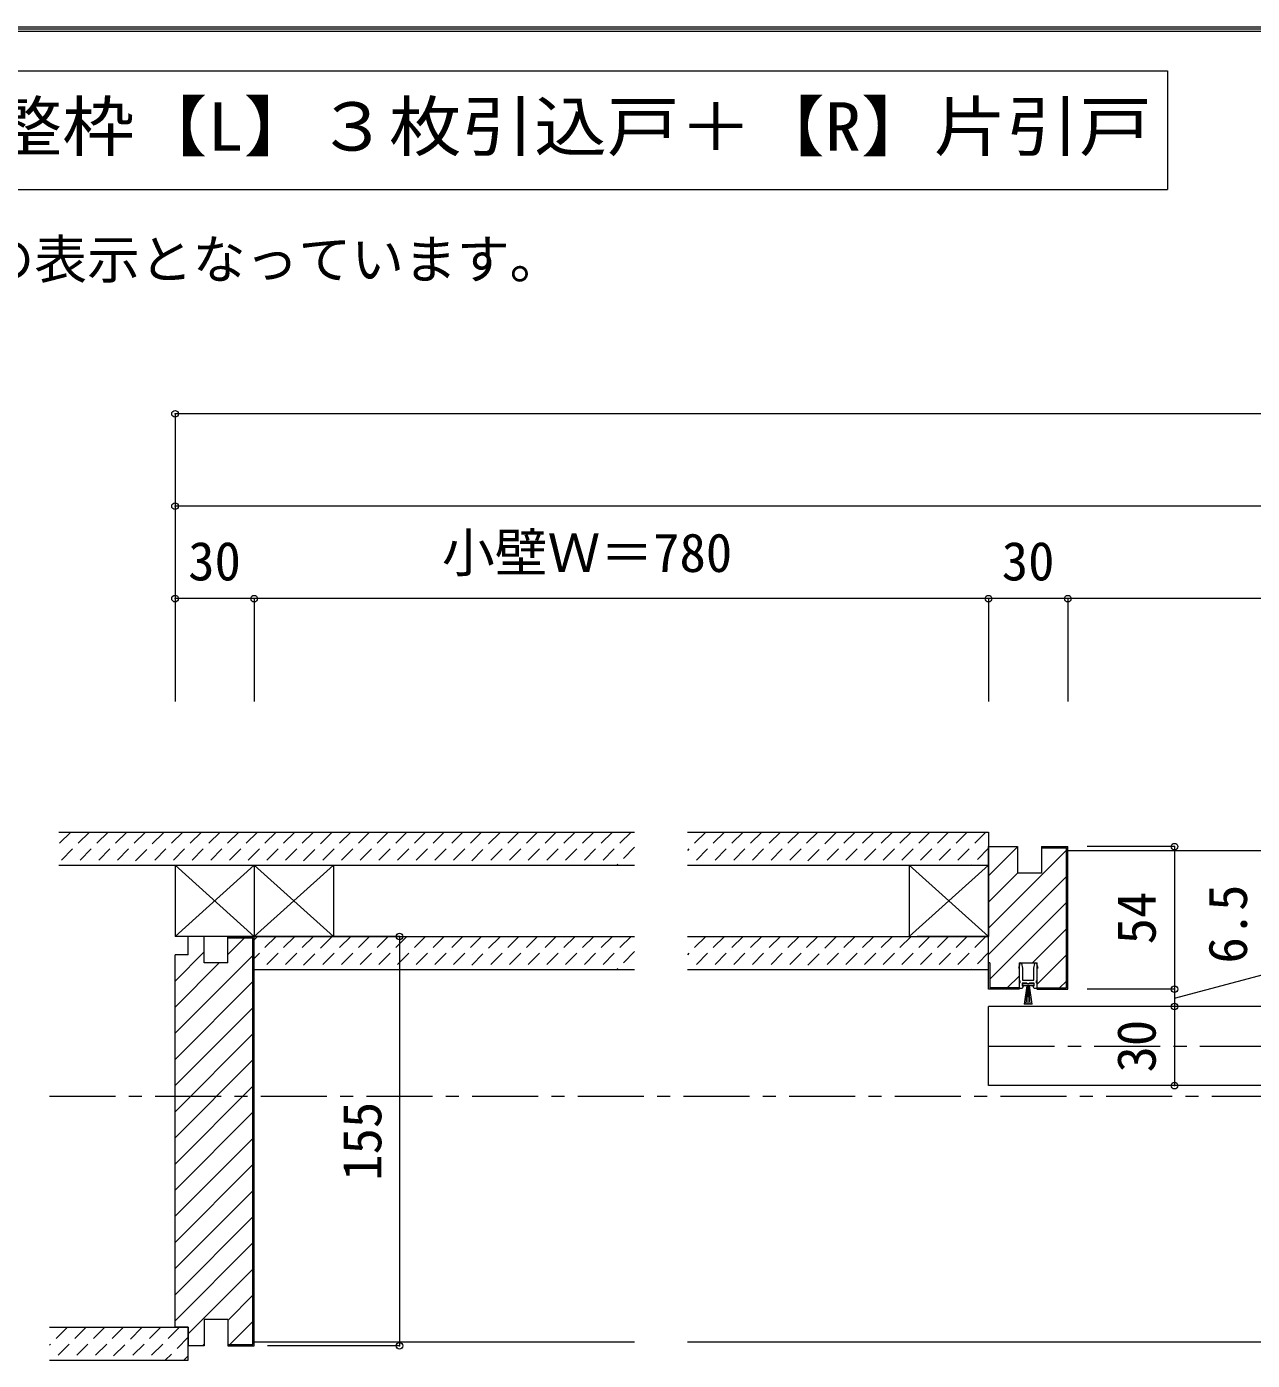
# Model space of a CAD drawing. Units: millimetres at full size, sheet at 1:5. Extents: x -957 to 993, y -689 to 708.
# Drawn here: x -556 to -92, y 203 to 708 of the extents above; entities that cross this region are included whole.
import ezdxf
from ezdxf.enums import TextEntityAlignment as Align

# ---------------------------------------------------------------- set-up
doc = ezdxf.new("R2010")
doc.units = ezdxf.units.MM
doc.header["$LTSCALE"] = 5
doc.header["$PDMODE"] = 32
doc.header["$PDSIZE"] = 2.5
doc.linetypes.add('CHAIN1', pattern=[8, 5, -1, 1, -1])
doc.linetypes.add('DASHED1', pattern=[1.8, 1.2, -0.6])
for name, color, linetype, lineweight in [('0-A_文字', 7, 'Continuous', 9), ('0-B_寸法', 7, 'Continuous', 9), ('F-1_枠', 6, 'Continuous', 9)]:
    doc.layers.add(name, color=color, linetype=linetype, lineweight=lineweight)
doc.styles.add('ＭＳ ゴシック', font='')
doc.styles.get('ＭＳ ゴシック').set_extended_font_data('MS Gothic')

# ---------------------------------------------------------------- blocks, each defined once
blk = doc.blocks.new('4')
at = {"layer": '0-A_文字'}
for p, q in [((-7.5, 43.83), (7.5, 43.83)), ((-7.5, 43.83), (-2.5, 8.83)), ((-3.75, 43.83), (-1.25, 8.83)), ((0, 43.83), (0, 8.83)), ((3.75, 43.83), (1.25, 8.83)), ((2.5, 8.83), (7.5, 43.83)), ((-16.5, 3.83), (-16.5, 12.33)), ((-11, 5.33), (-11, 8.83)), ((-11, 8.83), (11, 8.83)), ((16.5, 12.33), (16.5, 3.83))]:
    blk.add_line(p, q, dxfattribs=at)
for points in [[(-15, 13.83), (-11.5, 13.83), (-9, 8.83), (-11.5, 8.83), (-11.5, 3.83), (-2.5, 3.83)], [(-11, 5.33), (11, 5.33), (11, 8.83)], [(2.5, 3.83), (11.5, 3.83), (11.5, 8.83), (9, 8.83), (11.5, 13.83), (15, 13.83)], [(-15.44, -33.59), (-18, -24.67), (-16.5, -24.67), (-16.5, -1.17)], [(0, -2.17), (-10.5, -2.17), (-10.5, -24.67), (-12.54, -33.51)], [(12.54, -33.51), (10.5, -24.67), (10.5, -2.17), (0, -2.17)], [(16.5, -1.17), (16.5, -24.67), (18, -24.67), (15.44, -33.59)]]:
    blk.add_lwpolyline(points, dxfattribs=at)
for centre, radius, start, end in [((-15, 12.33), 1.5, 90, 180), ((-17.83, 1.33), 2.83, 0, 61.92751), ((-17.83, 1.33), 2.83, 298.07249, 0), ((0, 2.49), 2.83, 90, 151.92751), ((0, 2.49), 2.83, 28.07249, 90), ((15, 12.33), 1.5, 0, 90), ((17.83, 1.33), 2.83, 118.07249, 180), ((17.83, 1.33), 2.83, 180, 241.92751), ((-14, -33.17), 1.5, 196.01316, 347.0113), ((14, -33.17), 1.5, 192.9887, 343.98684)]:
    blk.add_arc(centre, radius, start, end, dxfattribs=at)

msp = doc.modelspace()

# ---------------------------------------------------------------- linework, layer by layer
at = {"layer": '0-B_寸法'}
for p, q in [((-936.448, 645.897), (-123.751, 645.897)), ((706.46, 526.028), (-499.539, 526.028)), ((-469.539, 491.028), (-499.539, 491.028)), ((706.46, 491.028), (-469.539, 491.028)), ((-191.539, 491.028), (-469.539, 491.028)), ((-469.539, 491.028), (-469.539, 452.056)), ((-161.539, 491.028), (-191.539, 491.028)), ((-191.539, 491.028), (-191.539, 452.056)), ((-161.539, 491.028), (-161.539, 452.056)), ((-543.539, 402.626), (-325.539, 402.626)), ((-305.539, 402.626), (-191.539, 402.626)), ((-191.539, 402.626), (-191.539, 390.126)), ((-191.539, 343.126), (-191.539, 397.126)), ((-191.539, 397.126), (-180.539, 397.126)), ((-180.539, 397.046), (-191.539, 386.046)), ((-162.039, 395.747), (-191.539, 366.247)), ((-180.539, 397.126), (-180.539, 387.126)), ((-171.539, 397.126), (-161.539, 397.126)), ((-171.539, 397.126), (-171.539, 387.126)), ((-171.539, 396.626), (-162.039, 396.626)), ((-162.039, 343.626), (-162.039, 396.626)), ((-161.539, 343.126), (-161.539, 397.126)), ((-161.539, 395.626), (-47.539, 395.626)), ((-121.187, 397.126), (-154.194, 397.126)), ((-121.187, 397.126), (-121.187, 343.126)), ((-543.539, 390.126), (-325.539, 390.126)), ((-499.539, 390.126), (-469.539, 363.126)), ((-469.539, 390.126), (-499.539, 363.126)), ((-499.539, 390.126), (-499.539, 363.126)), ((-469.539, 390.126), (-439.539, 363.126)), ((-439.539, 390.126), (-469.539, 363.126)), ((-469.539, 390.126), (-469.539, 363.126)), ((-439.539, 390.126), (-439.539, 363.126)), ((-305.539, 390.126), (-191.539, 390.126)), ((-221.539, 390.126), (-221.539, 363.126)), ((-191.539, 390.126), (-221.539, 363.126)), ((-221.539, 390.126), (-191.539, 363.126)), ((-191.539, 390.126), (-191.539, 363.126)), ((-180.539, 387.146), (-191.539, 376.146)), ((-162.039, 385.847), (-191.539, 356.347)), ((-171.539, 387.126), (-180.539, 387.126)), ((-162.039, 375.948), (-191.039, 346.948)), ((-162.039, 366.048), (-174.962, 353.126)), ((-439.539, 363.126), (-499.539, 363.126)), ((-494.539, 356.126), (-494.539, 363.126)), ((-488.539, 363.126), (-494.539, 363.126)), ((-488.539, 353.126), (-488.539, 363.126)), ((-479.539, 353.126), (-479.539, 363.126)), ((-479.539, 363.126), (-469.539, 363.126)), ((-473.264, 362.626), (-479.539, 356.35)), ((-479.539, 362.626), (-470.039, 362.626)), ((-470.039, 208.626), (-470.039, 362.626)), ((-469.539, 208.126), (-469.539, 363.126)), ((-469.539, 363.126), (-325.539, 363.126)), ((-305.539, 363.126), (-191.539, 363.126)), ((-191.539, 363.126), (-218.539, 363.126)), ((-191.539, 350.626), (-191.539, 363.126)), ((-488.539, 357.25), (-499.539, 346.25)), ((-494.539, 356.126), (-499.539, 356.126)), ((-499.539, 215.126), (-499.539, 356.126)), ((-470.039, 355.951), (-499.539, 326.451)), ((-162.039, 356.149), (-173.089, 345.099)), ((-482.764, 353.126), (-499.539, 336.35)), ((-479.539, 353.126), (-488.539, 353.126)), ((-469.539, 350.626), (-325.539, 350.626)), ((-305.539, 350.626), (-191.539, 350.626)), ((-191.039, 353.126), (-191.539, 353.126)), ((-191.039, 353.126), (-191.039, 343.626)), ((-179.989, 353.126), (-179.989, 343.126)), ((-179.989, 353.126), (-173.089, 353.126)), ((-173.089, 343.126), (-173.089, 353.126)), ((-121.187, 339.723), (-85.596, 349.259)), ((-470.039, 346.051), (-499.539, 316.551)), ((-179.989, 343.626), (-191.039, 343.626)), ((-179.989, 348.098), (-184.462, 343.626)), ((-173.089, 343.626), (-162.039, 343.626)), ((-162.039, 346.249), (-164.663, 343.626)), ((-179.989, 343.126), (-191.539, 343.126)), ((-173.089, 343.126), (-161.539, 343.126)), ((-121.187, 343.126), (-154.194, 343.126)), ((-121.187, 343.126), (-121.187, 336.626)), ((-470.039, 336.152), (-499.539, 306.652)), ((-191.539, 306.626), (-191.539, 336.626)), ((-47.539, 336.626), (-191.539, 336.626)), ((-121.187, 336.626), (-154.194, 336.626)), ((-121.187, 336.626), (-121.187, 306.626)), ((-470.039, 326.252), (-499.539, 296.752)), ((-470.039, 316.353), (-499.539, 286.853)), ((-470.039, 306.453), (-499.539, 276.953)), ((-47.539, 306.626), (-191.539, 306.626)), ((-121.187, 306.626), (-154.194, 306.626)), ((-470.039, 296.554), (-499.539, 267.054)), ((-470.039, 286.654), (-499.539, 257.154)), ((-470.039, 276.755), (-499.539, 247.255)), ((-470.039, 266.855), (-499.539, 237.355)), ((-470.039, 256.956), (-499.539, 227.456)), ((-470.039, 247.056), (-499.539, 217.556)), ((-470.039, 237.157), (-494.539, 212.657)), ((-470.039, 227.257), (-479.539, 217.757)), ((-479.539, 218.126), (-479.539, 208.126)), ((-470.039, 217.358), (-478.771, 208.626)), ((-547.039, 215.126), (-494.539, 215.126)), ((-494.539, 215.126), (-499.539, 215.126)), ((-494.539, 215.126), (-494.539, 208.126)), ((-494.539, 202.626), (-494.539, 215.126)), ((-488.539, 208.126), (-494.539, 208.126)), ((-488.539, 208.757), (-489.171, 208.126)), ((-479.539, 208.626), (-470.039, 208.626)), ((-479.539, 208.126), (-469.539, 208.126)), ((-469.539, 209.626), (-325.539, 209.626)), ((-305.539, 209.626), (-47.539, 209.626)), ((-547.039, 202.626), (-494.539, 202.626))]:
    msp.add_line(p, q, dxfattribs=at)
at = {"layer": '0-B_寸法', "linetype": 'DASHED1'}
for p, q in [((-539.026, 402.626), (-543.539, 398.112)), ((-531.955, 402.626), (-543.539, 391.041)), ((-524.884, 402.626), (-537.384, 390.126)), ((-517.813, 402.626), (-530.313, 390.126)), ((-510.742, 402.626), (-523.242, 390.126)), ((-503.889, 402.408), (-516.171, 390.126)), ((-496.6, 402.626), (-509.1, 390.126)), ((-489.529, 402.626), (-502.029, 390.126)), ((-482.458, 402.626), (-494.958, 390.126)), ((-475.386, 402.626), (-487.886, 390.126)), ((-468.315, 402.626), (-480.815, 390.126)), ((-461.244, 402.626), (-473.744, 390.126)), ((-454.173, 402.626), (-466.673, 390.126)), ((-447.102, 402.626), (-459.602, 390.126)), ((-440.249, 402.408), (-452.531, 390.126)), ((-432.96, 402.626), (-445.46, 390.126)), ((-425.889, 402.626), (-438.389, 390.126)), ((-418.818, 402.626), (-431.318, 390.126)), ((-411.747, 402.626), (-424.247, 390.126)), ((-404.676, 402.626), (-417.176, 390.126)), ((-397.605, 402.626), (-410.105, 390.126)), ((-390.534, 402.626), (-403.034, 390.126)), ((-383.463, 402.626), (-395.963, 390.126)), ((-376.609, 402.408), (-388.892, 390.126)), ((-369.32, 402.626), (-381.82, 390.126)), ((-362.249, 402.626), (-374.749, 390.126)), ((-355.178, 402.626), (-367.678, 390.126)), ((-348.107, 402.626), (-360.607, 390.126)), ((-341.036, 402.626), (-353.536, 390.126)), ((-333.965, 402.626), (-346.465, 390.126)), ((-326.894, 402.626), (-339.394, 390.126)), ((-298.61, 402.626), (-305.539, 395.696)), ((-291.539, 402.626), (-304.039, 390.126)), ((-284.468, 402.626), (-296.968, 390.126)), ((-277.397, 402.626), (-289.897, 390.126)), ((-270.325, 402.626), (-282.825, 390.126)), ((-263.254, 402.626), (-275.754, 390.126)), ((-256.183, 402.626), (-268.683, 390.126)), ((-249.33, 402.408), (-261.612, 390.126)), ((-242.041, 402.626), (-254.541, 390.126)), ((-234.97, 402.626), (-247.47, 390.126)), ((-227.899, 402.626), (-240.399, 390.126)), ((-220.828, 402.626), (-233.328, 390.126)), ((-213.757, 402.626), (-226.257, 390.126)), ((-206.686, 402.626), (-219.186, 390.126)), ((-199.615, 402.626), (-212.115, 390.126)), ((-192.544, 402.626), (-205.044, 390.126)), ((-325.539, 396.909), (-332.323, 390.126)), ((-191.539, 396.559), (-197.973, 390.126)), ((-461.244, 363.126), (-469.539, 354.83)), ((-468.315, 363.126), (-469.539, 361.902)), ((-454.173, 363.126), (-466.673, 350.626)), ((-447.102, 363.126), (-459.602, 350.626)), ((-440.249, 362.908), (-452.531, 350.626)), ((-432.96, 363.126), (-445.46, 350.626)), ((-425.889, 363.126), (-438.389, 350.626)), ((-418.818, 363.126), (-431.318, 350.626)), ((-411.747, 363.126), (-424.247, 350.626)), ((-404.676, 363.126), (-417.176, 350.626)), ((-397.605, 363.126), (-410.105, 350.626)), ((-390.534, 363.126), (-403.034, 350.626)), ((-383.463, 363.126), (-395.963, 350.626)), ((-376.609, 362.908), (-388.892, 350.626)), ((-369.32, 363.126), (-381.82, 350.626)), ((-362.249, 363.126), (-374.749, 350.626)), ((-355.178, 363.126), (-367.678, 350.626)), ((-348.107, 363.126), (-360.607, 350.626)), ((-341.036, 363.126), (-353.536, 350.626)), ((-333.965, 363.126), (-346.465, 350.626)), ((-326.894, 363.126), (-339.394, 350.626)), ((-298.61, 363.126), (-305.539, 356.196)), ((-291.539, 363.126), (-304.039, 350.626)), ((-284.468, 363.126), (-296.968, 350.626)), ((-277.397, 363.126), (-289.897, 350.626)), ((-270.325, 363.126), (-282.825, 350.626)), ((-263.254, 363.126), (-275.754, 350.626)), ((-256.183, 363.126), (-268.683, 350.626)), ((-249.33, 362.908), (-261.612, 350.626)), ((-242.041, 363.126), (-254.541, 350.626)), ((-234.97, 363.126), (-247.47, 350.626)), ((-227.899, 363.126), (-240.399, 350.626)), ((-220.828, 363.126), (-233.328, 350.626)), ((-213.757, 363.126), (-226.257, 350.626)), ((-206.686, 363.126), (-219.186, 350.626)), ((-199.615, 363.126), (-212.115, 350.626)), ((-192.544, 363.126), (-205.044, 350.626)), ((-325.539, 357.409), (-332.323, 350.626)), ((-191.539, 357.059), (-197.973, 350.626)), ((-540.257, 215.126), (-547.039, 208.343)), ((-533.186, 215.126), (-545.686, 202.626)), ((-526.115, 215.126), (-538.615, 202.626)), ((-519.044, 215.126), (-531.544, 202.626)), ((-512.191, 214.908), (-524.473, 202.626)), ((-504.902, 215.126), (-517.402, 202.626)), ((-497.831, 215.126), (-510.331, 202.626)), ((-494.539, 211.346), (-503.259, 202.626)), ((-494.539, 204.275), (-496.188, 202.626))]:
    msp.add_line(p, q, dxfattribs=at)
at = {"layer": '0-B_寸法', "color": 4}
for p, q in [((-414.539, 363.126), (-464.539, 363.126)), ((-414.539, 363.126), (-414.539, 208.126)), ((-414.539, 208.126), (-464.539, 208.126))]:
    msp.add_line(p, q, dxfattribs=at)
at = {"layer": '0-B_寸法', "linetype": 'CHAIN1'}
for p, q in [((-191.539, 321.626), (116.461, 321.626)), ((-547.039, 302.626), (761.46, 302.626))]:
    msp.add_line(p, q, dxfattribs=at)
at = {"layer": '0-B_寸法'}
for points in [[(-936.448, 690.897), (-123.751, 690.897), (-123.751, 645.897)], [(761.46, 561.028), (-499.539, 561.028), (-499.539, 452.056)], [(-479.539, 218.126), (-488.539, 218.126), (-488.539, 208.126)]]:
    msp.add_lwpolyline(points, dxfattribs=at)
for p in [(-499.539, 561.028), (-499.539, 526.028), (-499.539, 491.028), (-469.539, 491.028), (-191.539, 491.028), (-161.539, 491.028), (-121.187, 397.126), (-414.539, 363.126), (-121.187, 343.126), (-121.187, 336.626), (-121.187, 306.626), (-414.539, 208.126)]:
    msp.add_point(p, dxfattribs=at)
at = {"layer": 'F-1_枠'}
for p, q in [((-957.218, 707.602), (992.782, 707.602)), ((-957.218, 706.769), (992.782, 706.769)), ((-957.218, 705.935), (992.782, 705.935))]:
    msp.add_line(p, q, dxfattribs=at)

# ---------------------------------------------------------------- block references
at = {"layer": '0-B_寸法', "xscale": 0.2, "yscale": 0.2, "rotation": 180}
msp.add_blockref('4', (-176.539, 346.191), dxfattribs=at)

# ---------------------------------------------------------------- texts
at = {"layer": '0-A_文字', "style": 'ＭＳ ゴシック'}
msp.add_text('※枠外巾寸法は竪枠から戸先の鴨居外での表示となっています。', height=14.66, dxfattribs=at).set_placement((-932.755, 607.806), align=Align.BOTTOM_LEFT)
at = {"layer": '0-B_寸法', "style": 'ＭＳ ゴシック', "width": 1.1}
msp.add_text('Ｌ字開口\u3000レールタイプ\u3000調整枠【L】３枚引込戸＋【R】片引戸', height=18.33, dxfattribs=at).set_placement((-927.321, 655.158), align=Align.BOTTOM_LEFT)
at = {"layer": '0-B_寸法', "style": 'ＭＳ ゴシック'}
for s, p in [('小壁Ｗ＝780', (-398.499, 496.724)), ('30', (-494.539, 493.528)), ('30', (-186.539, 493.528))]:
    msp.add_text(s, height=14.66, dxfattribs=at).set_placement(p, align=Align.BOTTOM_LEFT)
for s, p in [('54', (-123.875, 360.126)), ('6.5', (-89.306, 352.864)), ('30', (-123.875, 311.626)), ('155', (-417.039, 270.626))]:
    msp.add_text(s, height=14.66, rotation=90, dxfattribs=at).set_placement(p, align=Align.BOTTOM_LEFT)

doc.saveas('drawing.dxf')
